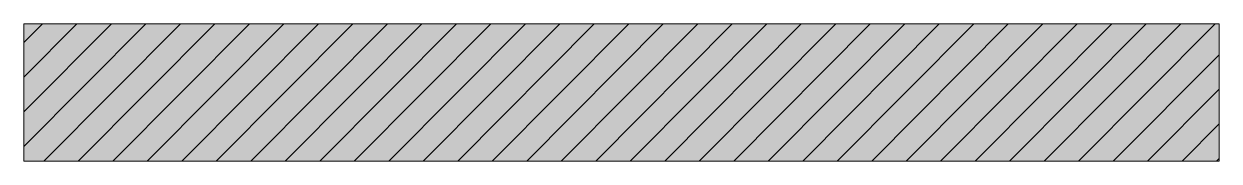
# Model space of a CAD drawing. Header units: metres. Extents: x 0 to 245, y -28 to 0.
import ezdxf

# ---------------------------------------------------------------- set-up
doc = ezdxf.new("R2010")
doc.units = ezdxf.units.M
doc.layers.add('A-DETL-GENF', color=92, linetype='Continuous', lineweight=18)
doc.layers.add('A-DETL-MEDM', color=33, linetype='Continuous', lineweight=18)

# ---------------------------------------------------------------- blocks, each defined once
blk = doc.blocks.new('00 hout_rechthoekig_sls - Vuren 28x245-4309901-00_0 Basismaterialen')
at = {"layer": 'A-DETL-GENF', "lineweight": 13}
blk.add_hatch(color=256, dxfattribs=at).paths.add_polyline_path([(245, -28), (245, 0), (0, 0), (0, -28), (113.22, -28)])
at = {"layer": 'A-DETL-MEDM', "lineweight": 13}
h = blk.add_hatch(dxfattribs=at)
h.set_pattern_fill('FP_659', color=256, style=0, pattern_type=2)
h.set_pattern_definition([(45, (4720, -5041.867), (-3.535534, 3.535534), [])])
h.paths.add_polyline_path([(245, -28), (245, 0), (0, 0), (0, -28), (113.22, -28)])
at = {"layer": 'A-DETL-MEDM'}
for p, q in [((0, 0), (245, 0)), ((0, -28), (0, 0)), ((245, 0), (245, -28)), ((245, 0), (245, -28)), ((245, 0), (245, -28)), ((245, -28), (0, -28)), ((245, -28), (0, -28))]:
    blk.add_line(p, q, dxfattribs=at)

msp = doc.modelspace()

# ---------------------------------------------------------------- block references
msp.add_blockref('00 hout_rechthoekig_sls - Vuren 28x245-4309901-00_0 Basismaterialen', (0, 0))

doc.saveas('drawing.dxf')
